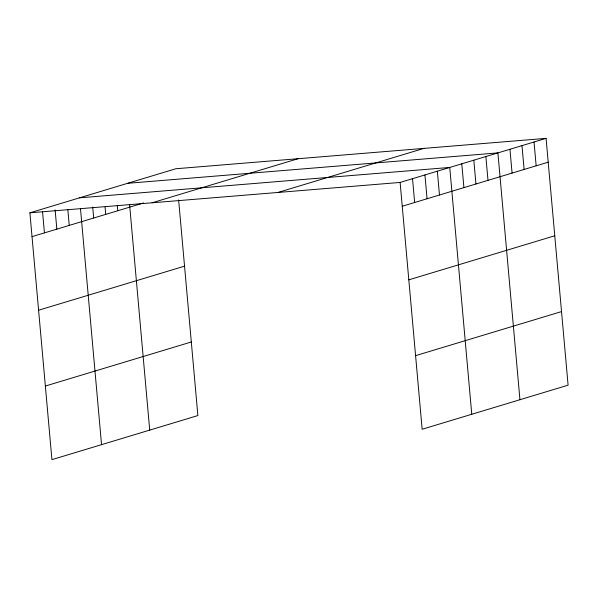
<?xml version="1.0" encoding="UTF-8"?>
<svg xmlns="http://www.w3.org/2000/svg" width="598" height="598" viewBox="0 0 598 598"><rect width="100%" height="100%" fill="white"/><g stroke="black" fill="none" stroke-linecap="round" stroke-linejoin="round"><path stroke-width="0.9" d="M178.63 199.926L197.878 415.565L51.929 459.638L29.9 212.821L175.849 168.748L546.071 138.362L568.1 385.179L422.151 429.252L400.122 182.435L546.071 138.362M32.023 236.636L140.993 203.739M141.853 203.477L143.572 202.954M152.071 202.789L298.021 158.724M277.95 192.459L423.9 148.386M38.593 310.227L184.543 266.162M402.245 206.25L548.202 162.178M45.358 386.046L191.308 341.981M408.815 279.842L554.765 235.769M415.58 355.661L561.529 311.588M127.688 183.294L497.91 152.901L519.939 399.726M79.527 197.833L449.748 167.447L471.77 414.265M29.9 212.821L400.122 182.435M534.029 141.995L536.159 165.818M521.987 145.635L524.117 169.451M509.952 149.268L512.075 173.091M485.868 156.541L487.99 180.357M473.825 160.174L475.956 183.997M461.783 163.815L463.913 187.63M437.34 171.192L439.463 195.015M424.931 174.937L427.062 198.76M412.53 178.682L414.653 202.505M129.564 204.367L149.717 430.112M117.283 205.249L117.769 210.75M105.076 207.058L105.734 214.383M92.712 207.028L93.692 218.023M80.506 208.829L101.548 444.658M67.851 209.823L69.241 225.401M55.121 209.905L56.84 229.146M42.548 211.819L44.431 232.891"/></g></svg>
